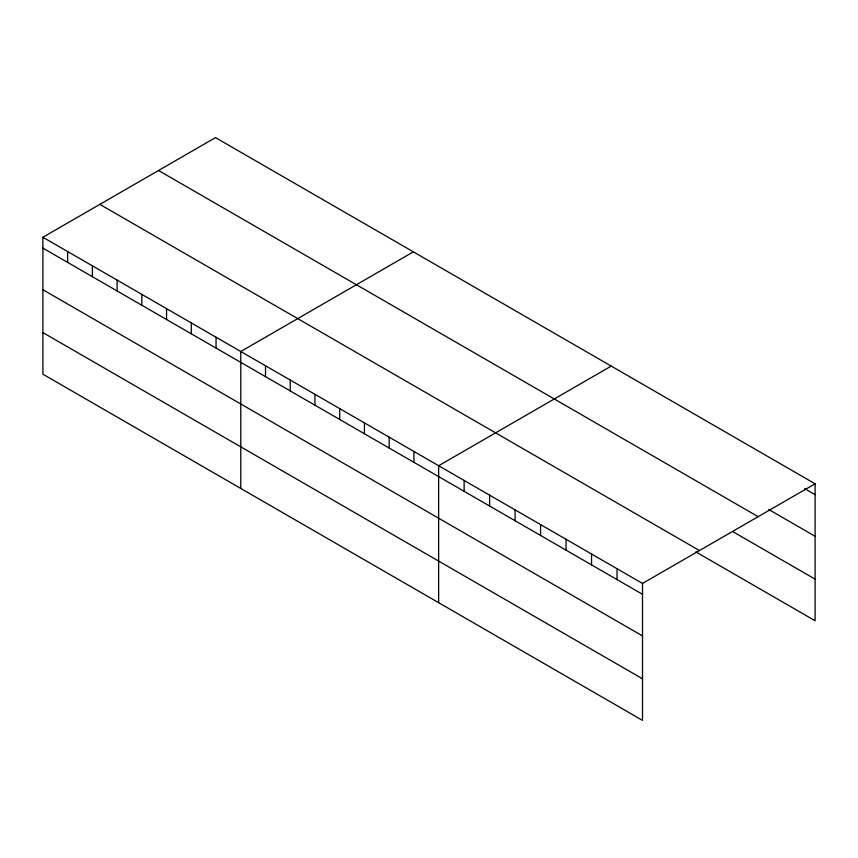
<?xml version="1.0" encoding="UTF-8"?>
<svg xmlns="http://www.w3.org/2000/svg" width="858" height="858" viewBox="0 0 858 858"><rect width="100%" height="100%" fill="white"/><g stroke="black" fill="none" stroke-linecap="round" stroke-linejoin="round"><path stroke-width="1.29" d="M42.9 237.258L642.513 583.44L642.513 720.388L42.9 374.206L42.9 237.258L215.487 137.612L815.1 483.794L815.1 620.742L695.795 551.866M413.363 251.855L240.776 351.501L240.776 488.449M611.228 366.098L438.642 465.733L438.642 602.681M642.513 583.44L815.1 483.794M804.675 488.642L815.1 494.669M768.768 509.523L815.1 536.271M158.537 170.495L758.15 516.677M732.861 531.66L815.1 579.139M99.85 204.376L699.463 550.557M42.9 248.123L642.513 594.304M42.9 289.736L642.513 635.917M42.9 332.604L642.513 678.785M617.031 568.725L617.031 579.6M591.548 554.011L591.548 564.886M566.055 539.296L566.055 550.171M540.572 524.592L540.572 535.456M515.09 509.877L515.09 520.742M489.607 495.163L489.607 506.038M464.124 480.448L464.124 491.323M413.91 451.458L413.91 462.323M389.178 437.172L389.178 448.048M364.446 422.897L364.446 433.762M339.704 408.623L339.704 419.487M314.972 394.337L314.972 405.212M290.24 380.062L290.24 390.926M265.508 365.776L265.508 376.651M216.034 337.215L216.034 348.091M191.302 322.94L191.302 333.805M166.57 308.655L166.57 319.53M141.838 294.38L141.838 305.244M117.106 280.094L117.106 290.969M92.364 265.819L92.364 276.684M67.632 251.533L67.632 262.409"/></g></svg>
